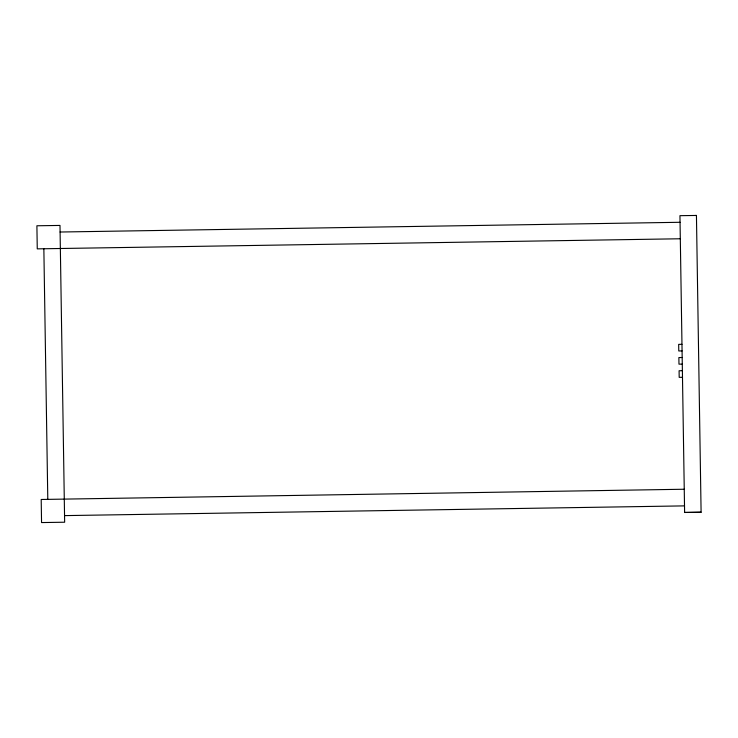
<?xml version="1.0" encoding="UTF-8"?>
<svg xmlns="http://www.w3.org/2000/svg" width="738" height="738" viewBox="0 0 738 738"><rect width="100%" height="100%" fill="white"/><g stroke="black" fill="none" stroke-linecap="round" stroke-linejoin="round"><path stroke-width="1.11" d="M684.615 512.504L679.947 215.671L696.441 215.459L701.1 512.246L684.606 512.467L701.091 512.209M695.519 215.478L696.441 215.459M60.092 232.018L680.049 222.286M680.307 238.771L37.26 248.863L36.9 225.773L59.99 225.431L64.649 522.218L41.559 522.569L41.199 499.478L684.246 489.239M681.967 344.323L678.674 344.369L678.775 350.965L682.069 350.919M682.18 357.515L678.877 357.561L678.978 364.157L682.281 364.111M682.382 370.707L679.089 370.753L679.191 377.349L682.484 377.303M64.547 515.613L684.504 505.881M43.856 248.761L47.795 499.395"/></g></svg>
